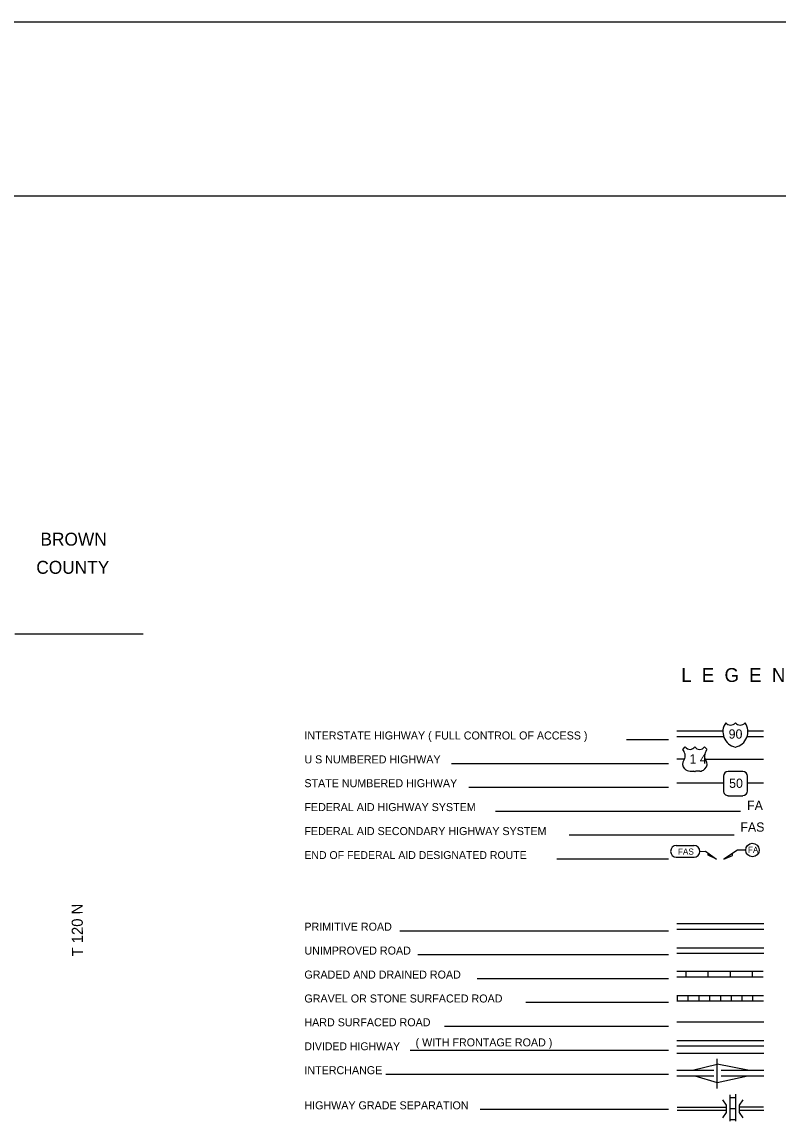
# Model space of a CAD drawing. Extents: x 1341701 to 1901259, y 16166019 to 16658355.
# Drawn here: x 1714731 to 1755661, y 16410868 to 16470356 of the extents above; entities that cross this region are included whole.
import ezdxf

# ---------------------------------------------------------------- set-up
doc = ezdxf.new("R2010")
doc.units = 0
for name, color, linetype in [('L12', 7, 'Continuous'), ('L23', 7, 'Continuous'), ('L26', 7, 'Continuous'), ('L52', 7, 'Continuous'), ('L53', 7, 'Continuous')]:
    doc.layers.add(name, color=color, linetype=linetype)

msp = doc.modelspace()

# ---------------------------------------------------------------- linework, layer by layer
at = {"layer": 'L12'}
for p, q in [((1750180, 16431984), (1752683, 16431984)), ((1754024, 16431984), (1754874, 16431984)), ((1750180, 16431684), (1752714, 16431684)), ((1753987, 16431684), (1754874, 16431684)), ((1750608, 16430458), (1750191, 16430458)), ((1751717, 16430458), (1754879, 16430458)), ((1750180, 16429170), (1752704, 16429170)), ((1754013, 16429170), (1754874, 16429170)), ((1750191, 16416244), (1754890, 16416244)), ((1750191, 16415235), (1754890, 16415235)), ((1750191, 16414934), (1754890, 16414934)), ((1750191, 16414533), (1754890, 16414533)), ((1752366, 16412627), (1752366, 16414243)), ((1750191, 16413619), (1752181, 16413619)), ((1750191, 16413319), (1752181, 16413319)), ((1752582, 16413619), (1754890, 16413619)), ((1752582, 16413319), (1754890, 16413319)), ((1750196, 16411618), (1752878, 16411618)), ((1753564, 16411629), (1754879, 16411629)), ((1750196, 16411460), (1752878, 16411460)), ((1753580, 16411460), (1754895, 16411460))]:
    msp.add_line(p, q, dxfattribs=at)
for points in [[(1751025, 16413619), (1752366, 16413952)], [(1754024, 16413625), (1752366, 16413952)], [(1751157, 16413319), (1752366, 16412959)], [(1752366, 16412959), (1754029, 16413319)]]:
    msp.add_lwpolyline(points, dxfattribs=at)
at = {"layer": 'L23'}
for p, q in [((1449906, 16460955), (1788687, 16460955)), ((1747466, 16431520), (1749737, 16431520)), ((1750507, 16430986), (1750639, 16431118)), ((1751812, 16430987), (1751680, 16431119)), ((1750624, 16430728), (1750624, 16430728)), ((1751695, 16430717), (1751695, 16430738)), ((1737983, 16430226), (1749737, 16430226)), ((1750565, 16430400), (1750571, 16430411)), ((1750613, 16429925), (1750597, 16429936)), ((1751680, 16429909), (1751706, 16429925)), ((1751753, 16430400), (1751753, 16430400)), ((1750898, 16429804), (1751099, 16429804)), ((1751421, 16429804), (1751220, 16429804)), ((1752704, 16429529), (1752704, 16428742)), ((1753755, 16429793), (1752963, 16429793)), ((1754013, 16428742), (1754013, 16429529)), ((1738923, 16428938), (1749737, 16428938)), ((1752963, 16428478), (1753755, 16428478)), ((1740365, 16427644), (1753633, 16427644)), ((1744362, 16426350), (1753290, 16426350)), ((1750154, 16425785), (1751115, 16425785)), ((1743691, 16425062), (1749737, 16425062)), ((1750154, 16425146), (1751115, 16425146)), ((1735180, 16421170), (1749737, 16421170)), ((1750180, 16421551), (1754895, 16421551)), ((1750180, 16421250), (1754895, 16421250)), ((1736162, 16419877), (1749737, 16419877)), ((1750180, 16420241), (1754895, 16420241)), ((1750180, 16419945), (1754895, 16419945)), ((1750180, 16418979), (1754863, 16418979)), ((1750180, 16418678), (1754863, 16418678)), ((1750666, 16418979), (1750666, 16418678)), ((1751864, 16418979), (1751864, 16418678)), ((1753063, 16418979), (1753063, 16418678)), ((1754261, 16418979), (1754261, 16418678)), ((1739372, 16418583), (1749737, 16418583)), ((1750191, 16417670), (1754874, 16417670)), ((1750206, 16417670), (1750206, 16417369)), ((1750787, 16417670), (1750787, 16417369)), ((1751373, 16417670), (1751373, 16417369)), ((1751954, 16417670), (1751954, 16417369)), ((1752540, 16417670), (1752540, 16417369)), ((1753121, 16417670), (1753121, 16417369)), ((1753707, 16417670), (1753707, 16417369)), ((1754288, 16417670), (1754288, 16417369)), ((1742012, 16417295), (1749737, 16417295)), ((1750191, 16417369), (1754874, 16417369)), ((1737598, 16415996), (1749737, 16415996)), ((1735750, 16414702), (1749737, 16414702)), ((1734425, 16413403), (1749737, 16413403)), ((1753073, 16410868), (1753073, 16412294)), ((1753073, 16412141), (1753374, 16412141)), ((1753374, 16410868), (1753374, 16412326)), ((1739541, 16411502), (1749737, 16411502)), ((1752873, 16411734), (1752672, 16412009)), ((1752873, 16411333), (1752873, 16411734)), ((1753073, 16411544), (1753374, 16411544)), ((1753570, 16411734), (1753770, 16412009)), ((1753570, 16411333), (1753570, 16411724)), ((1752672, 16411043), (1752873, 16411333)), ((1753073, 16410942), (1753374, 16410942)), ((1753770, 16411043), (1753570, 16411333))]:
    msp.add_line(p, q, dxfattribs=at)
for points in [[(1751431, 16425458), (1751732, 16425469), (1752329, 16425046), (1751875, 16425252), (1751875, 16425368)], [(1753908, 16425537), (1753475, 16425537), (1752725, 16425036), (1753195, 16425242), (1753205, 16425368)]]:
    msp.add_lwpolyline(points, dxfattribs=at)
for centre, radius, start, end in [((1753525, 16431940), 849, 145.14312, 258.09316), ((1753091, 16432624), 328, 217.37591, 322.23762), ((1753613, 16432624), 328, 217.76666, 322.62838), ((1753179, 16431940), 849, 281.91113, 34.86116), ((1750898, 16431302), 317, 215.68703, 325.8092), ((1751422, 16431302), 317, 214.19569, 324.65779), ((1750003, 16430590), 637, 12.29087, 38.41087), ((1750255, 16430625), 384, 326.08664, 14.91322), ((1752066, 16430625), 384, 166.75048, 215.18625), ((1752318, 16430590), 637, 141.59322, 166.93701), ((1750838, 16430189), 344, 141.56593, 226.89454), ((1750899, 16430201), 394, 224.02499, 270.00208), ((1751482, 16430189), 344, 310.34092, 38.29471), ((1751096, 16429741), 65.6, 10.37181, 90.00214), ((1751225, 16429741), 65.6, 90.00214, 169.63251), ((1751422, 16430201), 394, 270.00214, 311.99099), ((1752964, 16429529), 263, 90.00214, 180.00214), ((1753752, 16429529), 263, 0.00214, 90.00214), ((1752964, 16428742), 263, 180.00214, 270.00214), ((1753752, 16428742), 263, 270.00214, 0.00214), ((1750160, 16425465), 317, 90.00149, 270.00149), ((1751110, 16425465), 317, 270.00149, 90.00149)]:
    msp.add_arc(centre, radius, start, end, dxfattribs=at)
msp.add_ellipse((1754276, 16425536), major_axis=(-8, 363), ratio=0.999925, dxfattribs=at)
at = {"layer": 'L26'}
msp.add_line((1447266, 16470356), (1791327, 16470356), dxfattribs=at)
at = {"layer": 'L53'}
msp.add_line((1714339, 16437238), (1721289, 16437238), dxfattribs=at)

# ---------------------------------------------------------------- texts
at = {"layer": 'L23'}
for s, height, p in [('L  E  G  E  N  D', 749.98, (1750423, 16434635)), ('INTERSTATE HIGHWAY ( FULL CONTROL OF ACCESS )', 433.31, (1730021, 16431520)), ('90', 500, (1752989, 16431567)), ('U S NUMBERED HIGHWAY', 433.31, (1730021, 16430226)), ('1 4', 500, (1750872, 16430219)), ('STATE NUMBERED HIGHWAY', 433.31, (1730021, 16428938)), ('50', 500, (1753015, 16428901)), ('FA', 500, (1753987, 16427702)), ('FEDERAL AID HIGHWAY SYSTEM', 433.31, (1730021, 16427644)), ('FAS', 500, (1753623, 16426530)), ('FEDERAL AID SECONDARY HIGHWAY SYSTEM', 433.31, (1730021, 16426345)), ('END OF FEDERAL AID DESIGNATED ROUTE', 425.01, (1730021, 16425051)), ('FA', 333.3, (1754029, 16425379)), ('PRIMITIVE ROAD', 433.31, (1730021, 16421170)), ('UNIMPROVED ROAD', 433.31, (1730021, 16419877)), ('GRADED AND DRAINED ROAD', 433.31, (1730021, 16418578)), ('GRAVEL OR STONE SURFACED ROAD', 433.31, (1730021, 16417284)), ('HARD SURFACED ROAD', 433.31, (1730021, 16415996)), ('DIVIDED HIGHWAY', 425.01, (1730021, 16414702)), ('( WITH FRONTAGE ROAD )', 433.31, (1736040, 16414908)), ('INTERCHANGE', 433.31, (1730021, 16413403)), ('HIGHWAY GRADE SEPARATION', 433.31, (1730021, 16411502))]:
    msp.add_text(s, height=height, dxfattribs=at).set_placement(p)
msp.add_text('FAS', height=333.3, rotation=0.00149, dxfattribs=at).set_placement((1750238, 16425284))
at = {"layer": 'L52'}
for s, p in [('BROWN', (1715731, 16442013)), ('COUNTY', (1715506, 16440488))]:
    msp.add_text(s, height=700, rotation=359.99999, dxfattribs=at).set_placement(p)
at = {"layer": 'L53'}
msp.add_text('T 120 N', height=600, rotation=90.54537, dxfattribs=at).set_placement((1718039, 16419780))

doc.saveas('drawing.dxf')
